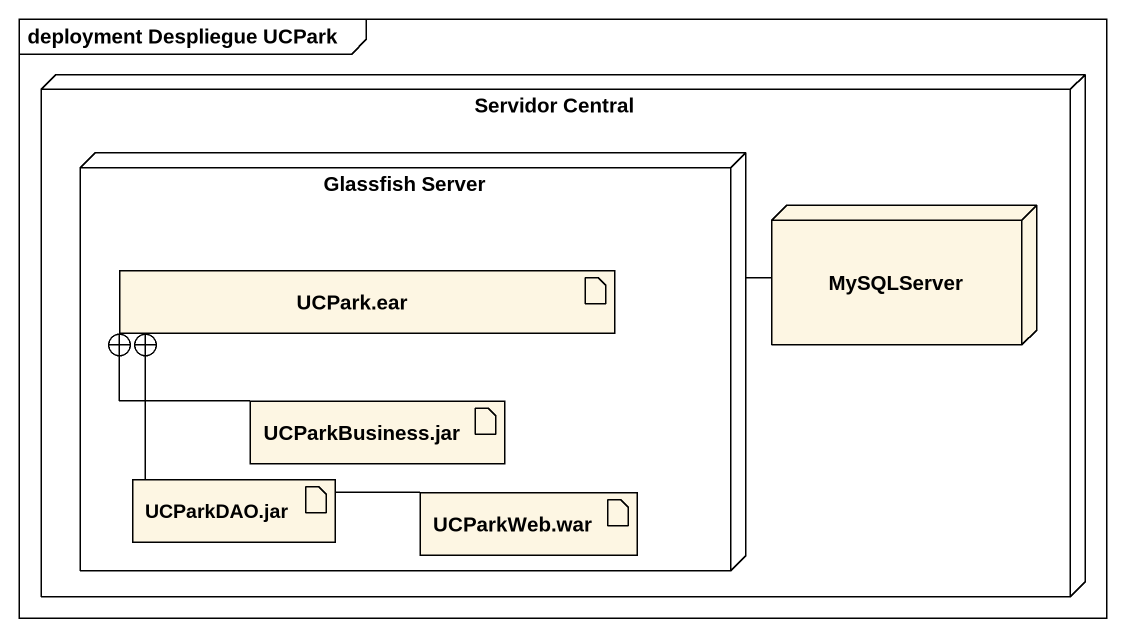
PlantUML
@startuml
mainframe deployment Despliegue UCPark
node "Servidor Central" as Servidor_Central {
  node "Glassfish Server" as Glassfish_Server {
    artifact "UCPark.ear" as UCPark_ear
    artifact "UCParkBusiness.jar" as UCParkBusiness_jar
    artifact "UCParkDAO.jar" as UCParkDAO_jar
    artifact "UCParkWeb.war" as UCParkWeb_war
  }
  node MySQLServer
}
Glassfish_Server -right- MySQLServer
UCParkBusiness_jar -up-+ UCPark_ear
UCParkDAO_jar -up-+ UCPark_ear
UCParkWeb_war -up-+ UCPark_ear
@enduml
